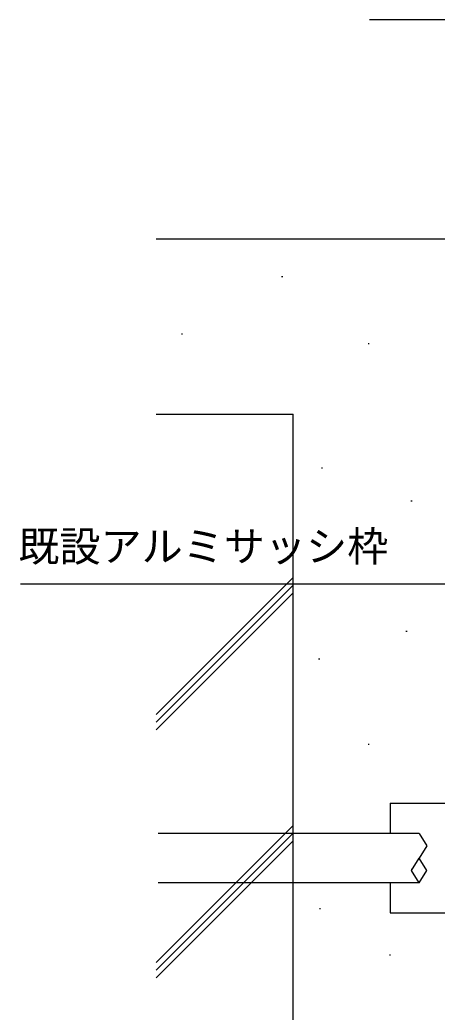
# Model space of a CAD drawing. Units: millimetres, scale not verified. Extents: x -437 to 438, y -331 to 329.
# Drawn here: x -129.1 to -52.9, y -190.9 to -9.8 of the extents above; entities that cross this region are included whole.
import ezdxf
from ezdxf.enums import TextEntityAlignment as Align

# ---------------------------------------------------------------- set-up
doc = ezdxf.new("R2010")
doc.units = ezdxf.units.MM
doc.header["$LTSCALE"] = 2
for name, color, linetype in [('0-5_YKK_13', 4, 'Continuous'), ('0-7_YKK_D', 6, 'Continuous'), ('0-9_YSS_K', 3, 'Continuous'), ('0-A_YSS_KE', 3, 'Continuous')]:
    doc.layers.add(name, color=color, linetype=linetype)
doc.styles.add('ＭＳ ゴシック', font='')
doc.styles.get('ＭＳ ゴシック').set_extended_font_data('MS Gothic')

msp = doc.modelspace()

# ---------------------------------------------------------------- linework, layer by layer
at = {"layer": '0-5_YKK_13'}
for p, q in [((-61.5, -152.8), (-51.5, -152.8)), ((-61.5, -152.8), (-61.5, -158.3)), ((-57.6, -164.784), (-57.6, -165.05)), ((-61.5, -167.3), (-61.5, -172.8)), ((-61.5, -172.8), (-51.5, -172.8))]:
    msp.add_line(p, q, dxfattribs=at)
for points in [[(-56.2, -158.3), (-79.2, -158.3), (-103.801, -158.3)], [(-56.2, -158.3), (-54.8, -160.55), (-56.2, -162.8)], [(-56.2, -167.3), (-57.6, -165.05), (-56.2, -162.8)], [(-56.2, -167.3), (-54.8, -165.05), (-56.2, -162.8)], [(-54.8, -165.079), (-54.8, -165.064), (-54.8, -165.05)], [(-56.2, -167.3), (-79.2, -167.3), (-103.801, -167.3)]]:
    msp.add_lwpolyline(points, dxfattribs=at)
at = {"layer": '0-7_YKK_D'}
for points in [[(-18.8, -9.797), (-34.2, -9.797), (-65.276, -9.797)], [(-25.421, -132.8), (-26.883, -130.711), (-39.425, -112.8), (-128.968, -112.8)]]:
    msp.add_lwpolyline(points, dxfattribs=at)
at = {"layer": '0-9_YSS_K'}
for p, q in [((-81.11, -56.723), (-81.31, -56.723)), ((-99.4, -67.175), (-99.6, -67.175)), ((-65.346, -68.908), (-65.546, -68.908)), ((-73.836, -91.651), (-74.036, -91.651)), ((-57.507, -97.649), (-57.707, -97.649)), ((-104.2, -136.575), (-79.2, -111.575)), ((-104.2, -137.989), (-79.2, -112.989)), ((-104.2, -139.403), (-79.2, -114.403)), ((-58.431, -121.436), (-58.631, -121.436)), ((-74.358, -126.491), (-74.558, -126.491)), ((-65.346, -142.068), (-65.546, -142.068)), ((-104.2, -181.83), (-79.2, -156.83)), ((-104.2, -183.244), (-79.2, -158.244)), ((-104.2, -184.658), (-79.2, -159.658)), ((-74.226, -172.032), (-74.426, -172.032)), ((-61.435, -180.513), (-61.635, -180.513))]:
    msp.add_line(p, q, dxfattribs=at)
at = {"layer": '0-A_YSS_KE'}
for p, q in [((-104.2, -49.797), (-44.2, -49.797)), ((-104.2, -81.8), (-79.2, -81.8)), ((-79.2, -201.8), (-79.2, -81.8))]:
    msp.add_line(p, q, dxfattribs=at)

# ---------------------------------------------------------------- texts
at = {"layer": '0-7_YKK_D', "style": 'ＭＳ ゴシック'}
msp.add_text('既設アルミサッシ枠', height=5.499, dxfattribs=at).set_placement((-129.343, -110.3), align=Align.BOTTOM_LEFT)

doc.saveas('drawing.dxf')
